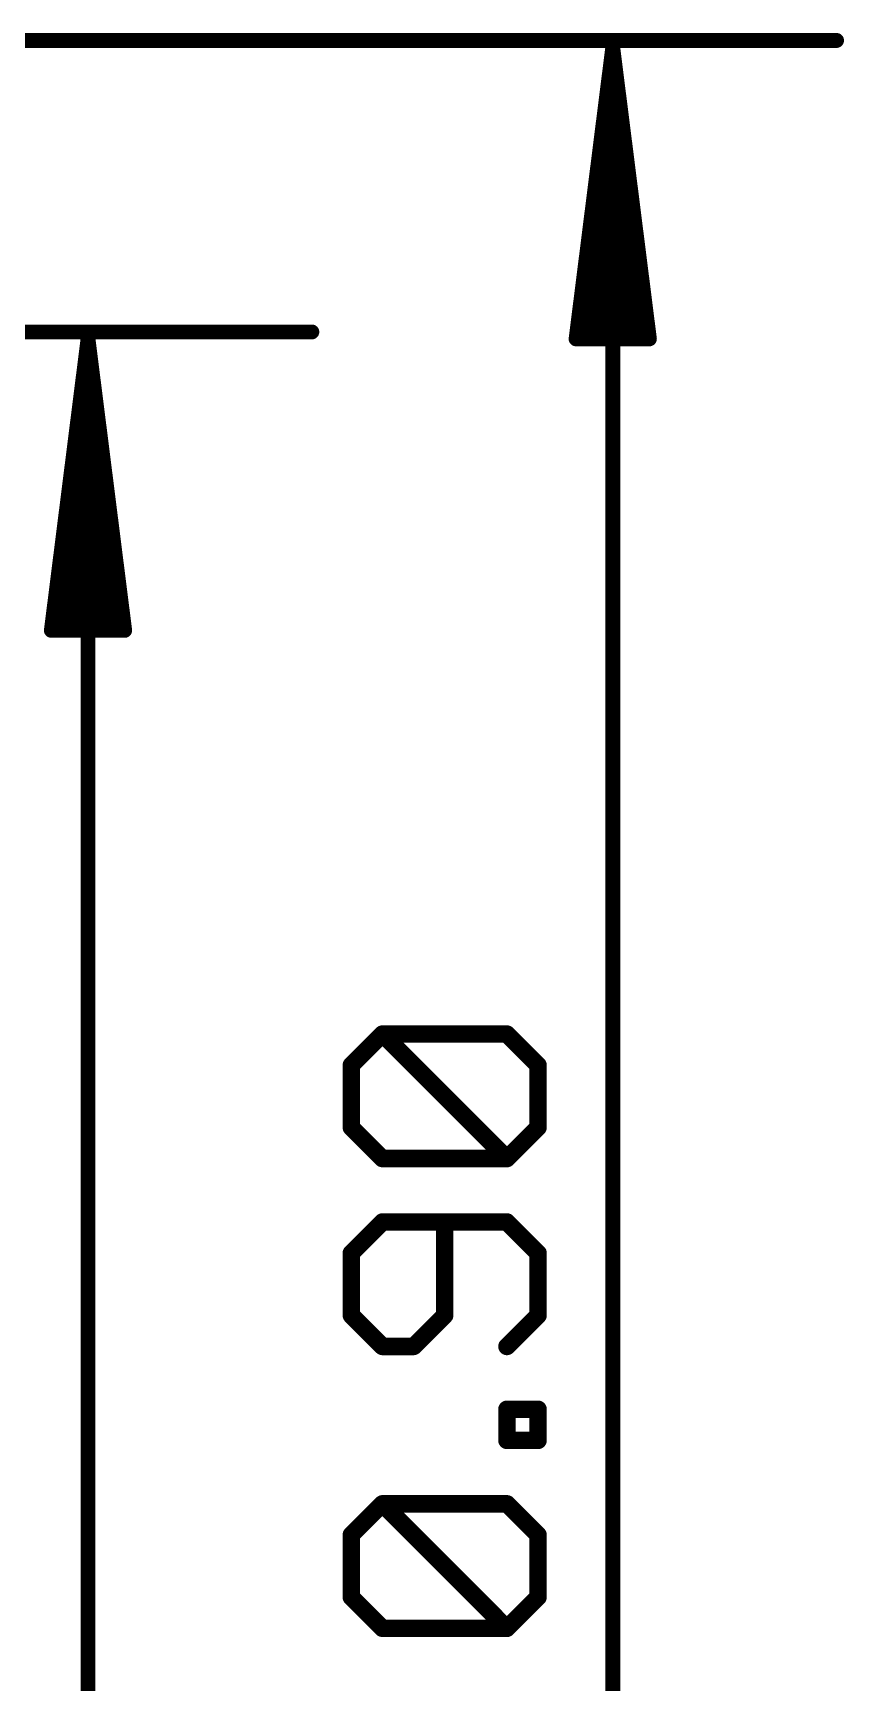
# Model space of a CAD drawing. Extents: x -9.1 to 30.1, y -12.8 to 22.4.
# Drawn here: x 23.08 to 30.15, y 4.42 to 18.8 of the extents above; entities that cross this region are included whole.
import ezdxf

# ---------------------------------------------------------------- set-up
doc = ezdxf.new("R2010")
doc.units = 0
doc.layers.add('47', color=253, linetype='CONTINUOUS')

msp = doc.modelspace()

# ---------------------------------------------------------------- linework, layer by layer
at = {"layer": '47'}
for points, const_width in [([(20.2565, 18.7325), (30.0805, 18.7325)], 0.13), ([(28.1305, 18.6675), (27.8113, 16.1325)], 0.13), ([(28.1305, 18.6675), (27.8705, 16.1325)], 0.13), ([(28.1305, 18.6675), (28.0005, 16.1325)], 0.13), ([(28.1305, 18.6675), (28.1305, -4.0625)], 0.13), ([(28.4497, 16.1325), (28.1305, 18.6675)], 0.13), ([(28.2605, 16.1325), (28.1305, 18.6675)], 0.13), ([(28.3905, 16.1325), (28.1305, 18.6675)], 0.13), ([(17.7165, 16.1925), (25.5085, 16.1925)], 0.13), ([(23.5585, 16.1275), (23.2393, 13.5925)], 0.13), ([(23.5585, 16.1275), (23.2985, 13.5925)], 0.13), ([(23.5585, 16.1275), (23.4285, 13.5925)], 0.13), ([(23.5585, 16.1275), (23.5585, -1.3955)], 0.13), ([(23.8777, 13.5925), (23.5585, 16.1275)], 0.13), ([(23.6885, 13.5925), (23.5585, 16.1275)], 0.13), ([(23.8185, 13.5925), (23.5585, 16.1275)], 0.13), ([(27.8113, 16.1325), (28.4497, 16.1325)], 0.13), ([(23.2393, 13.5925), (23.8777, 13.5925)], 0.13), ([(25.8528, 9.8037), (26.124, 10.0749)], 0.1524), ([(26.124, 10.0749), (27.2086, 10.0749)], 0.1524), ([(27.2086, 8.9902), (26.124, 10.0749)], 0.1524), ([(27.2086, 10.0749), (27.4798, 9.8037)], 0.1524), ([(25.8528, 9.2614), (25.8528, 9.8037)], 0.1524), ([(27.4798, 9.8037), (27.4798, 9.2614)], 0.1524), ([(26.124, 8.9902), (25.8528, 9.2614)], 0.1524), ([(27.4798, 9.2614), (27.2086, 8.9902)], 0.1524), ([(27.2086, 8.9902), (26.124, 8.9902)], 0.1524), ([(26.124, 8.4377), (25.8528, 8.1665)], 0.1524), ([(27.2086, 8.4377), (26.124, 8.4377)], 0.1524), ([(26.6663, 7.6242), (26.6663, 8.4377)], 0.1524), ([(27.4798, 8.1665), (27.2086, 8.4377)], 0.1524), ([(25.8528, 8.1665), (25.8528, 7.6242)], 0.1524), ([(27.4798, 7.6242), (27.4798, 8.1665)], 0.1524), ([(25.8528, 7.6242), (26.124, 7.353)], 0.1524), ([(26.3951, 7.353), (26.6663, 7.6242)], 0.1524), ([(27.2086, 7.353), (27.4798, 7.6242)], 0.1524), ([(26.124, 7.353), (26.3951, 7.353)], 0.1524), ([(27.2086, 6.5345), (27.2086, 6.8056)], 0.1524), ([(27.2086, 6.8056), (27.4798, 6.8056)], 0.1524), ([(27.4798, 6.8056), (27.4798, 6.5345)], 0.1524), ([(27.4798, 6.5345), (27.2086, 6.5345)], 0.1524), ([(25.8528, 5.7108), (26.124, 5.982)], 0.1524), ([(26.124, 5.982), (27.2086, 5.982)], 0.1524), ([(27.2086, 4.8973), (26.124, 5.982)], 0.1524), ([(27.2086, 5.982), (27.4798, 5.7108)], 0.1524), ([(25.8528, 5.1685), (25.8528, 5.7108)], 0.1524), ([(27.4798, 5.7108), (27.4798, 5.1685)], 0.1524), ([(26.124, 4.8973), (25.8528, 5.1685)], 0.1524), ([(27.4798, 5.1685), (27.2086, 4.8973)], 0.1524), ([(27.2086, 4.8973), (26.124, 4.8973)], 0.1524)]:
    msp.add_lwpolyline(points, dxfattribs=dict(at, const_width=const_width))
for points, const_width in [([(28.163, 18.6675, 1), (28.098, 18.6675)], 0.065), ([(28.1627, 18.6716, 1), (28.0983, 18.6634)], 0.065), ([(28.163, 18.6658, 1), (28.098, 18.6692)], 0.065), ([(28.163, 18.6692, 1), (28.098, 18.6658)], 0.065), ([(28.1628, 18.6708, 1), (28.0982, 18.6642)], 0.065), ([(28.1628, 18.6642, 1), (28.0982, 18.6708)], 0.065), ([(28.1627, 18.6634, 1), (28.0983, 18.6716)], 0.065), ([(30.0805, 18.7, 1), (30.0805, 18.765)], 0.065), ([(25.5085, 16.16, 1), (25.5085, 16.225)], 0.065), ([(23.591, 16.1275, 1), (23.526, 16.1275)], 0.065), ([(23.5907, 16.1316, 1), (23.5263, 16.1234)], 0.065), ([(23.591, 16.1258, 1), (23.526, 16.1292)], 0.065), ([(23.591, 16.1292, 1), (23.526, 16.1258)], 0.065), ([(23.5908, 16.1308, 1), (23.5262, 16.1242)], 0.065), ([(23.5908, 16.1242, 1), (23.5262, 16.1308)], 0.065), ([(23.5907, 16.1234, 1), (23.5263, 16.1316)], 0.065), ([(27.779, 16.1366, 1), (27.8435, 16.1284)], 0.065), ([(27.8113, 16.165, 1), (27.8113, 16.1)], 0.065), ([(27.8382, 16.1358, 1), (27.9028, 16.1292)], 0.065), ([(27.968, 16.1342, 1), (28.033, 16.1308)], 0.065), ([(28.228, 16.1308, 1), (28.293, 16.1342)], 0.065), ([(28.3582, 16.1292, 1), (28.4228, 16.1358)], 0.065), ([(28.4175, 16.1284, 1), (28.482, 16.1366)], 0.065), ([(28.4497, 16.1, 1), (28.4497, 16.165)], 0.065), ([(23.207, 13.5966, 1), (23.2715, 13.5884)], 0.065), ([(23.2393, 13.625, 1), (23.2393, 13.56)], 0.065), ([(23.2662, 13.5958, 1), (23.3308, 13.5892)], 0.065), ([(23.396, 13.5942, 1), (23.461, 13.5908)], 0.065), ([(23.656, 13.5908, 1), (23.721, 13.5942)], 0.065), ([(23.7862, 13.5892, 1), (23.8508, 13.5958)], 0.065), ([(23.8455, 13.5884, 1), (23.91, 13.5966)], 0.065), ([(23.8777, 13.56, 1), (23.8777, 13.625)], 0.065), ([(26.1509, 10.1018, 1), (26.097, 10.0479)], 0.0762), ([(26.124, 10.113, 1), (26.124, 10.0368)], 0.0762), ([(26.1509, 10.0479, 1), (26.097, 10.1018)], 0.0762), ([(27.2356, 10.1018, 1), (27.1817, 10.0479)], 0.0762), ([(27.2086, 10.0368, 1), (27.2086, 10.113)], 0.0762), ([(25.8909, 9.8037, 1), (25.8147, 9.8037)], 0.0762), ([(25.8259, 9.8306, 1), (25.8798, 9.7768)], 0.0762), ([(27.5179, 9.8037, 1), (27.4417, 9.8037)], 0.0762), ([(27.4529, 9.7768, 1), (27.5067, 9.8306)], 0.0762), ([(25.8798, 9.2883, 1), (25.8259, 9.2344)], 0.0762), ([(25.8147, 9.2614, 1), (25.8909, 9.2614)], 0.0762), ([(27.4417, 9.2614, 1), (27.5179, 9.2614)], 0.0762), ([(27.5067, 9.2344, 1), (27.4529, 9.2883)], 0.0762), ([(26.124, 9.0283, 1), (26.124, 8.9521)], 0.0762), ([(27.2086, 8.9521, 1), (27.2086, 9.0283)], 0.0762), ([(26.097, 8.9633, 1), (26.1509, 9.0171)], 0.0762), ([(27.1817, 9.0171, 1), (27.2356, 8.9633)], 0.0762), ([(27.1817, 8.9633, 1), (27.2356, 9.0171)], 0.0762), ([(26.124, 8.4758, 1), (26.124, 8.3996)], 0.0762), ([(26.1509, 8.4108, 1), (26.097, 8.4646)], 0.0762), ([(26.7044, 8.4377, 1), (26.6282, 8.4377)], 0.0762), ([(27.2356, 8.4646, 1), (27.1817, 8.4108)], 0.0762), ([(27.2086, 8.3996, 1), (27.2086, 8.4758)], 0.0762), ([(25.8909, 8.1665, 1), (25.8147, 8.1665)], 0.0762), ([(25.8259, 8.1935, 1), (25.8798, 8.1396)], 0.0762), ([(27.5179, 8.1665, 1), (27.4417, 8.1665)], 0.0762), ([(27.4529, 8.1396, 1), (27.5067, 8.1935)], 0.0762), ([(25.8147, 7.6242, 1), (25.8909, 7.6242)], 0.0762), ([(25.8798, 7.6511, 1), (25.8259, 7.5973)], 0.0762), ([(26.6282, 7.6242, 1), (26.7044, 7.6242)], 0.0762), ([(26.6932, 7.5973, 1), (26.6394, 7.6511)], 0.0762), ([(27.4417, 7.6242, 1), (27.5179, 7.6242)], 0.0762), ([(27.5067, 7.5973, 1), (27.4529, 7.6511)], 0.0762), ([(26.124, 7.3911, 1), (26.124, 7.3149)], 0.0762), ([(26.097, 7.3261, 1), (26.1509, 7.38)], 0.0762), ([(26.3682, 7.38, 1), (26.4221, 7.3261)], 0.0762), ([(26.3951, 7.3149, 1), (26.3951, 7.3911)], 0.0762), ([(27.1817, 7.38, 1), (27.2356, 7.3261)], 0.0762), ([(27.2467, 6.8056, 1), (27.1705, 6.8056)], 0.0762), ([(27.2086, 6.8437, 1), (27.2086, 6.7675)], 0.0762), ([(27.5179, 6.8056, 1), (27.4417, 6.8056)], 0.0762), ([(27.4798, 6.7675, 1), (27.4798, 6.8437)], 0.0762), ([(27.2086, 6.5726, 1), (27.2086, 6.4964)], 0.0762), ([(27.1705, 6.5345, 1), (27.2467, 6.5345)], 0.0762), ([(27.4417, 6.5345, 1), (27.5179, 6.5345)], 0.0762), ([(27.4798, 6.4964, 1), (27.4798, 6.5726)], 0.0762), ([(26.1509, 6.0089, 1), (26.097, 5.955)], 0.0762), ([(26.124, 6.0201, 1), (26.124, 5.9439)], 0.0762), ([(26.1509, 5.955, 1), (26.097, 6.0089)], 0.0762), ([(27.2356, 6.0089, 1), (27.1817, 5.955)], 0.0762), ([(27.2086, 5.9439, 1), (27.2086, 6.0201)], 0.0762), ([(25.8909, 5.7108, 1), (25.8147, 5.7108)], 0.0762), ([(25.8259, 5.7377, 1), (25.8798, 5.6839)], 0.0762), ([(27.5179, 5.7108, 1), (27.4417, 5.7108)], 0.0762), ([(27.4529, 5.6839, 1), (27.5067, 5.7377)], 0.0762), ([(25.8798, 5.1954, 1), (25.8259, 5.1415)], 0.0762), ([(25.8147, 5.1685, 1), (25.8909, 5.1685)], 0.0762), ([(27.4417, 5.1685, 1), (27.5179, 5.1685)], 0.0762), ([(27.5067, 5.1415, 1), (27.4529, 5.1954)], 0.0762), ([(26.124, 4.9354, 1), (26.124, 4.8592)], 0.0762), ([(26.097, 4.8704, 1), (26.1509, 4.9243)], 0.0762), ([(27.1817, 4.9243, 1), (27.2356, 4.8704)], 0.0762), ([(27.1817, 4.8704, 1), (27.2356, 4.9243)], 0.0762), ([(27.2086, 4.8592, 1), (27.2086, 4.9354)], 0.0762)]:
    msp.add_lwpolyline(points, format="xyb", dxfattribs=dict(at, const_width=const_width))

doc.saveas('drawing.dxf')
